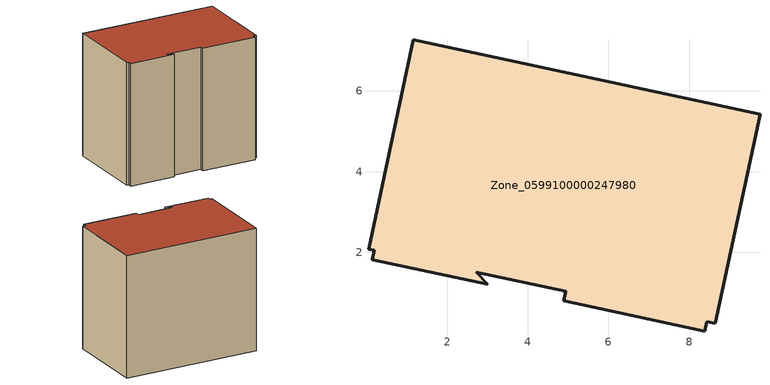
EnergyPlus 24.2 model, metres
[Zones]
Zone_0599100000247980
 floor ground (C_G): 1.16,7.27 9.76,5.42 8.65,0.24 8.44,0.28 8.39,0.04 4.9,0.8 4.95,1.03 2.72,1.51 3.01,1.2 0.14,1.82 0.19,2.05 0.05,2.08 z0
 wall outside (C_F): 9.76,5.42 1.16,7.27 0.05,2.08 0.19,2.05 0.14,1.82 3.01,1.2 2.72,1.51 4.95,1.03 4.9,0.8 8.39,0.04 8.44,0.28 8.65,0.24 9.76,5.42 z0:7.81
 roof outside (C_R): 8.39,0.04 8.44,0.28 8.65,0.24 9.76,5.42 1.16,7.27 0.05,2.08 0.19,2.05 0.14,1.82 3.01,1.2 2.72,1.51 4.95,1.03 4.9,0.8 z7.81
[BUILDING]
Pand.0599100000247980: North Axis=0; Terrain=City; Loads Convergence Tolerance Value=0.04; Temperature Convergence Tolerance Value=0.4; Solar Distribution=FullExterior; Maximum Number of Warmup Days=25; Minimum Number of Warmup Days=1
[Site:Location]
Rotterdam.The.Hague.AP_ZH_NLD Design_Conditions: Latitude=51.96; Longitude=4.45; Time Zone=1; Elevation=-4.5
[SITE:GROUNDTEMPERATURE:BUILDINGSURFACE]
18, 18, 18, 18, 18, 18, 18, 18, 18, 18, 18, 18
[MATERIAL] Thermal Absorptance=0.9; Solar Absorptance=0.7; Visible Absorptance=0.7
Name | Roughness | Thickness | Conductivity | Density | Specific Heat
G.TC.1975-1991 | MediumSmooth | 0.15 | 0.288461 | 540 | 1210
F.TC.1975-1991 | Rough | 0.3 | 0.230769 | 1920 | 840
R.TC.1975-1991 | MediumRough | 0.2 | 0.153846 | 1500 | 1000
[CONSTRUCTION]
C_G: G.TC.1975-1991
C_F: F.TC.1975-1991
C_R: R.TC.1975-1991
[ZONE]
Zone_0599100000247980: Type=1; Multiplier=1; Ceiling Height=Autocalculate; Volume=Autocalculate; Floor Area=autocalculate; Part of Total Floor Area=Yes
[ZONEINFILTRATION:DESIGNFLOWRATE]
Infil_Zone_0599100000247980: Zone or ZoneList or Space or SpaceList=Zone_0599100000247980; Schedule=AlwaysOn; Design Flow Rate Calculation Method=Flow/Area; Flow Rate per Floor Area=0.003; Constant Term Coefficient=1; Temperature Term Coefficient=0; Velocity Term Coefficient=0; Velocity Squared Term Coefficient=0
[HVACTEMPLATE:ZONE:IDEALLOADSAIRSYSTEM]
Zone_0599100000247980: Maximum Heating Supply Air Temperature=50; Minimum Cooling Supply Air Temperature=13; Maximum Heating Supply Air Humidity Ratio=0.0156; Minimum Cooling Supply Air Humidity Ratio=0.0077; Heating Limit=NoLimit; Cooling Limit=NoLimit; Dehumidification Control Type=ConstantSensibleHeatRatio; Cooling Sensible Heat Ratio=0.7; Dehumidification Setpoint=60; Humidification Control Type=None; Humidification Setpoint=30; Outdoor Air Method=None; Outdoor Air Flow Rate per Person=0.00944; Outdoor Air Flow Rate per Zone Floor Area=0; Outdoor Air Flow Rate per Zone=0; Demand Controlled Ventilation Type=None; Outdoor Air Economizer Type=NoEconomizer; Heat Recovery Type=None; Sensible Heat Recovery Effectiveness=0.7; Latent Heat Recovery Effectiveness=0.65
[ZONECONTROL:THERMOSTAT]
ThermostatControl_Zone_0599100000247980: Zone or ZoneList=Zone_0599100000247980; Control Type Schedule=DualSetpointControlType; Control 1=Thermostat_Zone_0599100000247980; Temperature Difference Between Cutout And Setpoint=0
[THERMOSTATSETPOINT:DUALSETPOINT]
Thermostat_Zone_0599100000247980: Heating Setpoint Temperature Schedule=HeatingSetpoint_Zone_0599100000247980; Cooling Setpoint Temperature Schedule=CoolingSetpoint_Zone_0599100000247980
[SCHEDULE:COMPACT]
HeatingSetpoint_Zone_0599100000247980: Through: 12/31, For: AllDays, Until: 24:00, 21
CoolingSetpoint_Zone_0599100000247980: Through: 12/31, For: AllDays, Until: 24:00, 24
DualSetpointControlType: Through: 12/31, For: AllDays, Until: 24:00, 4
AlwaysOn: Through: 12/31, For: AllDays, Until: 24:00, 1
